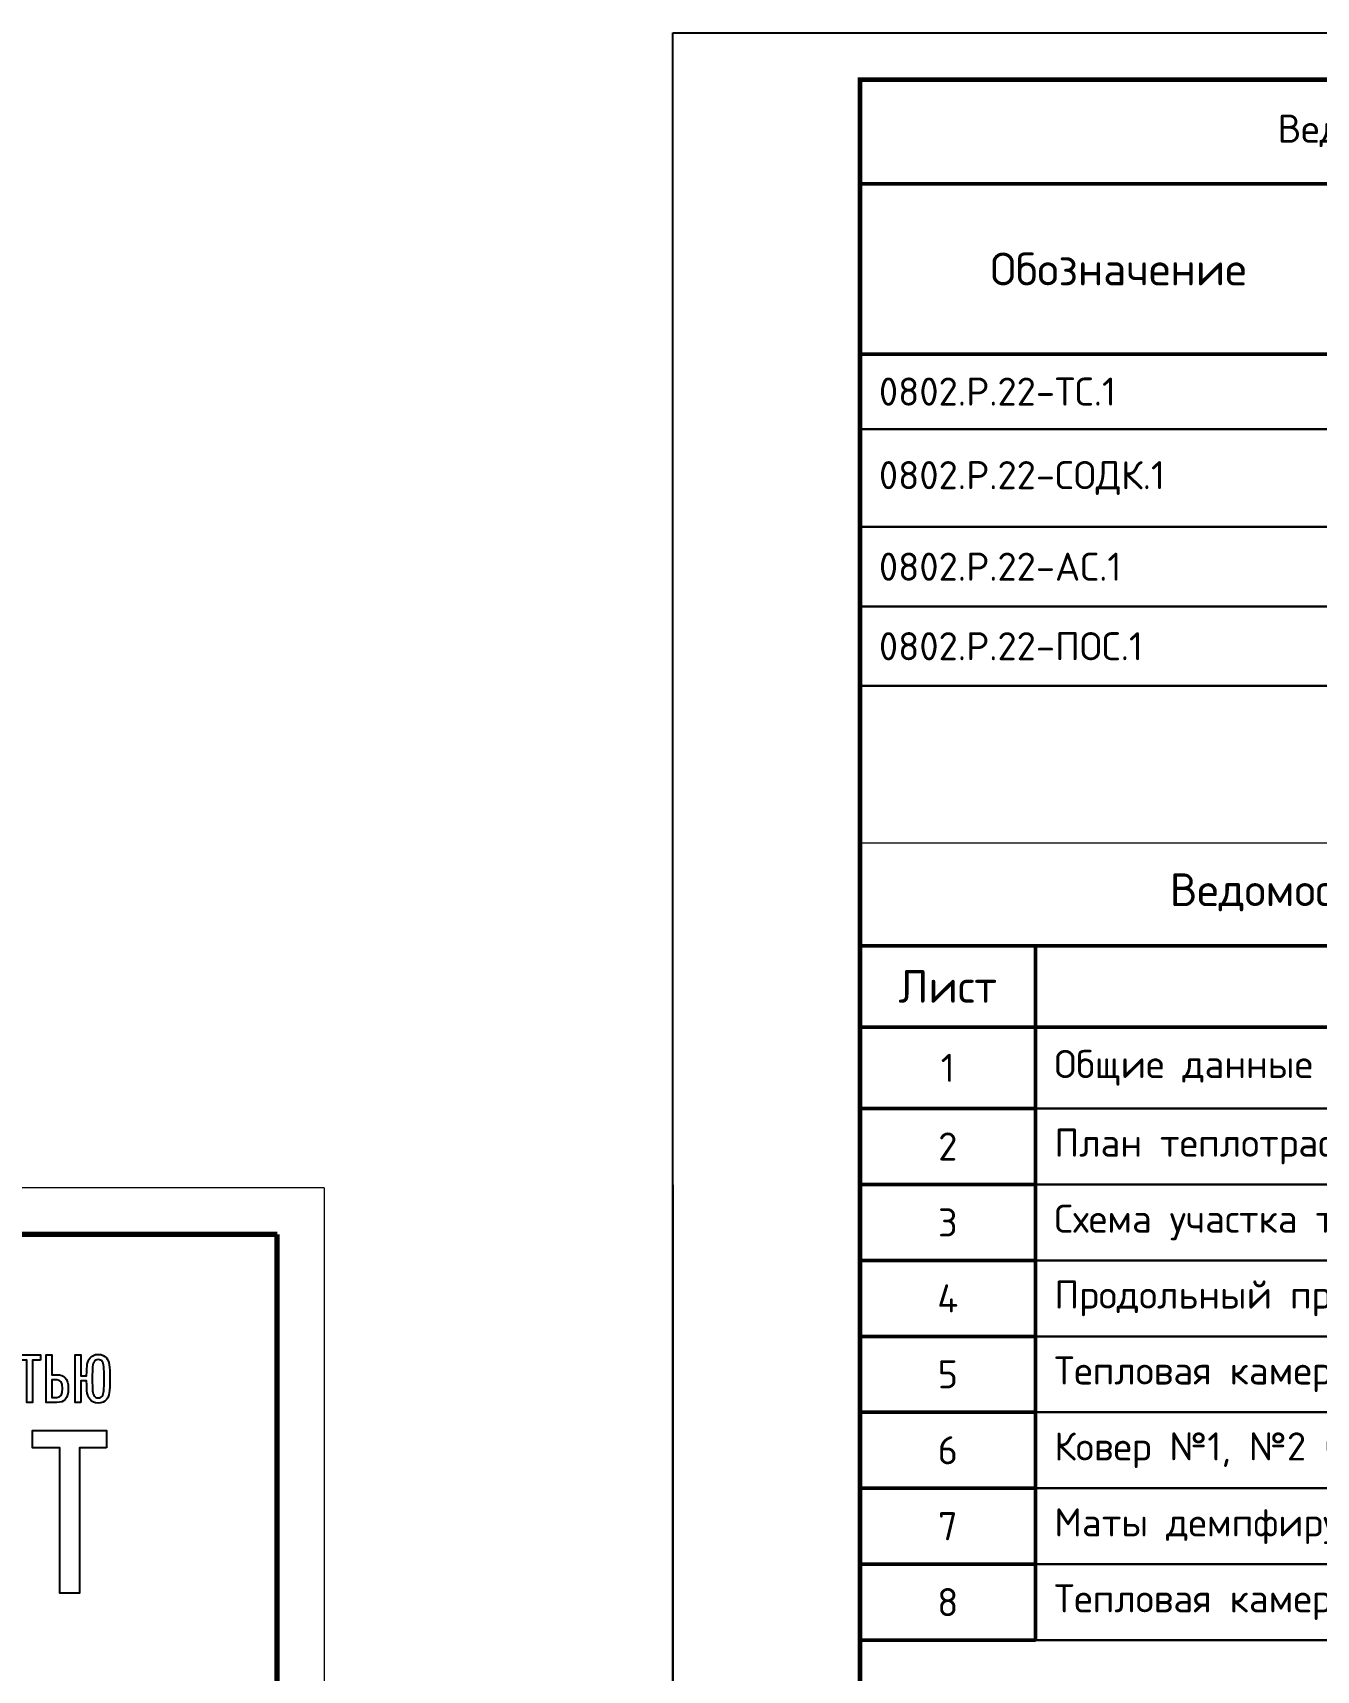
# Model space of a CAD drawing. Header units: metres. Extents: x 1642 to 8476, y 831 to 5441.
# Drawn here: x 2169.3 to 2306.3, y 1424.5 to 1599.4 of the extents above; entities that cross this region are included whole.
import ezdxf
from ezdxf.enums import TextEntityAlignment as Align

# ---------------------------------------------------------------- set-up
doc = ezdxf.new("R2010")
doc.units = ezdxf.units.M
doc.layers.add('layer 1', color=7, linetype='Continuous')
for name, color, linetype, lineweight in [('Основной', 1, 'Continuous', 60), ('Размер 3.5', 250, 'Continuous', 35), ('Размерный', 4, 'Continuous', 30), ('Размеры на чертеже', 250, 'Continuous', 25), ('Таблица', 3, 'Continuous', 30)]:
    doc.layers.add(name, color=color, linetype=linetype, lineweight=lineweight)
doc.styles.add('-ISOCPEUR-', font='isocpeur.ttf')
doc.styles.get("Standard").update_dxf_attribs({"font": 'arial.ttf'})

# ---------------------------------------------------------------- blocks, each defined once
blk = doc.blocks.new('Лого')
at = {"layer": 'layer 1', "color": 159}
for points, knots in [([(9.666, 2.262), (9.666, 2.262), (9.666, 2.302), (9.666, 2.302), (9.666, 2.302), (9.666, 2.302), (9.501, 2.302), (9.501, 2.302), (9.501, 2.302), (9.501, 2.302), (9.501, 2.262), (9.501, 2.262), (9.501, 2.262), (9.501, 2.262), (9.562, 2.262), (9.562, 2.262), (9.562, 2.262), (9.562, 2.262), (9.562, 1.94), (9.562, 1.94), (9.562, 1.94), (9.562, 1.94), (9.606, 1.94), (9.606, 1.94), (9.606, 1.94), (9.606, 1.94), (9.606, 2.262), (9.606, 2.262), (9.606, 2.262), (9.606, 2.262), (9.666, 2.262), (9.666, 2.262)], [0, 0, 0, 0, 0.111111, 0.111111, 0.111111, 0.111111, 0.222222, 0.222222, 0.222222, 0.222222, 0.333333, 0.333333, 0.333333, 0.333333, 0.444444, 0.444444, 0.444444, 0.444444, 0.555556, 0.555556, 0.555556, 0.555556, 0.666667, 0.666667, 0.666667, 0.666667, 0.777778, 0.777778, 0.777778, 0.777778, 1, 1, 1, 1]), ([(9.877, 2.046), (9.877, 2.125), (9.846, 2.151), (9.791, 2.151), (9.791, 2.151), (9.791, 2.151), (9.753, 2.151), (9.753, 2.151), (9.753, 2.151), (9.753, 2.151), (9.753, 2.302), (9.753, 2.302), (9.753, 2.302), (9.753, 2.302), (9.709, 2.302), (9.709, 2.302), (9.709, 2.302), (9.709, 2.302), (9.709, 1.94), (9.709, 1.94), (9.709, 1.94), (9.709, 1.94), (9.791, 1.94), (9.791, 1.94), (9.791, 1.94), (9.845, 1.94), (9.877, 1.966), (9.877, 2.046)], [0, 0, 0, 0, 0.125, 0.125, 0.125, 0.125, 0.25, 0.25, 0.25, 0.25, 0.375, 0.375, 0.375, 0.375, 0.5, 0.5, 0.5, 0.5, 0.625, 0.625, 0.625, 0.625, 0.75, 0.75, 0.75, 0.75, 1, 1, 1, 1]), ([(9.974, 1.94), (9.974, 1.94), (9.974, 2.104), (9.974, 2.104), (9.974, 2.104), (9.974, 2.104), (10.017, 2.104), (10.017, 2.104), (10.017, 2.104), (10.017, 2.017), (10.021, 1.988), (10.043, 1.962), (10.043, 1.962), (10.057, 1.946), (10.077, 1.936), (10.105, 1.936), (10.105, 1.936), (10.134, 1.936), (10.153, 1.946), (10.167, 1.962), (10.167, 1.962), (10.19, 1.989), (10.194, 2.021), (10.194, 2.121), (10.194, 2.121), (10.194, 2.221), (10.191, 2.251), (10.167, 2.279), (10.167, 2.279), (10.153, 2.295), (10.134, 2.306), (10.105, 2.306), (10.105, 2.306), (10.077, 2.306), (10.057, 2.295), (10.043, 2.279), (10.043, 2.279), (10.022, 2.254), (10.017, 2.225), (10.017, 2.144), (10.017, 2.144), (10.017, 2.144), (9.974, 2.144), (9.974, 2.144), (9.974, 2.144), (9.974, 2.144), (9.974, 2.302), (9.974, 2.302), (9.974, 2.302), (9.974, 2.302), (9.93, 2.302), (9.93, 2.302), (9.93, 2.302), (9.93, 2.302), (9.93, 1.94), (9.93, 1.94), (9.93, 1.94), (9.93, 1.94), (9.974, 1.94), (9.974, 1.94)], [0, 0, 0, 0, 0.0625, 0.0625, 0.0625, 0.0625, 0.125, 0.125, 0.125, 0.125, 0.1875, 0.1875, 0.1875, 0.1875, 0.25, 0.25, 0.25, 0.25, 0.3125, 0.3125, 0.3125, 0.3125, 0.375, 0.375, 0.375, 0.375, 0.4375, 0.4375, 0.4375, 0.4375, 0.5, 0.5, 0.5, 0.5, 0.5625, 0.5625, 0.5625, 0.5625, 0.625, 0.625, 0.625, 0.625, 0.6875, 0.6875, 0.6875, 0.6875, 0.75, 0.75, 0.75, 0.75, 0.8125, 0.8125, 0.8125, 0.8125, 0.875, 0.875, 0.875, 0.875, 1, 1, 1, 1]), ([(10.15, 2.121), (10.15, 2.035), (10.148, 2.006), (10.135, 1.989), (10.135, 1.989), (10.128, 1.981), (10.119, 1.975), (10.105, 1.975), (10.105, 1.975), (10.091, 1.975), (10.082, 1.981), (10.076, 1.989), (10.076, 1.989), (10.062, 2.006), (10.06, 2.035), (10.06, 2.121), (10.06, 2.121), (10.06, 2.207), (10.062, 2.235), (10.076, 2.253), (10.076, 2.253), (10.082, 2.261), (10.091, 2.266), (10.105, 2.266), (10.105, 2.266), (10.119, 2.266), (10.128, 2.261), (10.135, 2.253), (10.135, 2.253), (10.148, 2.235), (10.15, 2.207), (10.15, 2.121)], [0, 0, 0, 0, 0.111111, 0.111111, 0.111111, 0.111111, 0.222222, 0.222222, 0.222222, 0.222222, 0.333333, 0.333333, 0.333333, 0.333333, 0.444444, 0.444444, 0.444444, 0.444444, 0.555556, 0.555556, 0.555556, 0.555556, 0.666667, 0.666667, 0.666667, 0.666667, 0.777778, 0.777778, 0.777778, 0.777778, 1, 1, 1, 1]), ([(9.833, 2.046), (9.833, 1.997), (9.819, 1.979), (9.79, 1.979), (9.79, 1.979), (9.79, 1.979), (9.753, 1.979), (9.753, 1.979), (9.753, 1.979), (9.753, 1.979), (9.753, 2.112), (9.753, 2.112), (9.753, 2.112), (9.753, 2.112), (9.79, 2.112), (9.79, 2.112), (9.79, 2.112), (9.819, 2.112), (9.833, 2.094), (9.833, 2.046)], [0, 0, 0, 0, 0.166667, 0.166667, 0.166667, 0.166667, 0.333333, 0.333333, 0.333333, 0.333333, 0.5, 0.5, 0.5, 0.5, 0.666667, 0.666667, 0.666667, 0.666667, 1, 1, 1, 1]), ([(10.169, 1.594), (10.169, 1.594), (10.169, 1.727), (10.169, 1.727), (10.169, 1.727), (10.169, 1.727), (9.605, 1.727), (9.605, 1.727), (9.605, 1.727), (9.605, 1.727), (9.605, 1.594), (9.605, 1.594), (9.605, 1.594), (9.605, 1.594), (9.813, 1.594), (9.813, 1.594), (9.813, 1.594), (9.813, 1.594), (9.813, 0.491), (9.813, 0.491), (9.813, 0.491), (9.813, 0.491), (9.962, 0.491), (9.962, 0.491), (9.962, 0.491), (9.962, 0.491), (9.962, 1.594), (9.962, 1.594), (9.962, 1.594), (9.962, 1.594), (10.169, 1.594), (10.169, 1.594)], [0, 0, 0, 0, 0.111111, 0.111111, 0.111111, 0.111111, 0.222222, 0.222222, 0.222222, 0.222222, 0.333333, 0.333333, 0.333333, 0.333333, 0.444444, 0.444444, 0.444444, 0.444444, 0.555556, 0.555556, 0.555556, 0.555556, 0.666667, 0.666667, 0.666667, 0.666667, 0.777778, 0.777778, 0.777778, 0.777778, 1, 1, 1, 1])]:
    blk.add_open_spline(points, degree=3, knots=knots, dxfattribs=at)
blk = doc.blocks.new('*U330')
blk.add_lwpolyline([(0, 123), (594, 123), (594, -297), (0, -297)], close=True)
at = {"const_width": 0.5}
blk.add_lwpolyline([(20, 118), (589, 118), (589, -292), (20, -292)], close=True, dxfattribs=at)
blk.add_attdef('РАЗРАБОТАЛ', text='', height=2.5).set_placement((424.5, -264.22), align=Align.MIDDLE_LEFT)
at = {"flags": 8}
for tag, height, p in [('ДАТА', 2.5, (464.07, -264.4)), ('ЛИСТ', 3, (560.39, -271.92)), ('ЛИСТОВ', 3, (577.89, -271.92))]:
    blk.add_attdef(tag, text='', height=height, dxfattribs=at).set_placement(p, align=Align.MIDDLE_CENTER)
blk.add_attdef('ПРОВЕРИЛ', (424.75, -270.73), '', height=2.5)
for tag, p in [('ТЕПЛОВЫЕ_СЕТИ_001', (489.41, -270.98)), ('ИМЯ_ЧЕРТЕЖА_001', (492.54, -284.68))]:
    blk.add_attdef(tag, p, '', height=3, dxfattribs=at)
at = {"style": '-ISOCPEUR-', "flags": 8}
blk.add_attdef('ФОРМАТ', text='', height=3, dxfattribs=at).set_placement((554.97, -294.75), align=Align.MIDDLE_CENTER)
blk = doc.blocks.new('*T176')
at = {"layer": 'Defpoints', "color": 8, "linetype": 'ByBlock', "lineweight": 0, "transparency": 16777216}
for p, q in [((0, 0), (185, 0)), ((0, 0), (0, -11)), ((185, 0), (185, -11))]:
    blk.add_line(p, q, dxfattribs=at)
at = {"layer": 'Таблица', "color": 0, "lineweight": 50, "transparency": 16777216}
for p, q in [((0, -11), (185, -11)), ((0, -11), (0, -64.6)), ((55.16, -11), (55.16, -64.6)), ((135.58, -11), (135.58, -64.6)), ((185, -11), (185, -64.6)), ((0, -29.17), (185, -29.17))]:
    blk.add_line(p, q, dxfattribs=at)
at = {"layer": 'Таблица', "color": 0, "lineweight": 30, "transparency": 16777216}
for p, q in [((0, -37.17), (185, -37.17)), ((0, -47.62), (185, -47.62)), ((0, -56.11), (185, -56.11)), ((0, -64.6), (185, -64.6))]:
    blk.add_line(p, q, dxfattribs=at)
at = {"layer": 'Таблица', "color": 0, "transparency": 16777216, "char_height": 3, "style": '-ISOCPEUR-'}
for s, insert, width, attachment_point in [('Ведомость основного комплекта рабочих чертежей', (92.5, -5.5), 182, 5), ('{\\C7;0802.Р.22-ТС.1}', (2, -33.17), 51.157, 4), ('Тепловые сети. ', (55.66, -33.17), 79.427, 4), ('{\\C7;0802.Р.22-СОДК.1}', (2, -42.4), 51.157, 4), ('Оперативный дистанционный контроль', (55.66, -42.4), 79.427, 4), ('{\\C7;0802.Р.22-АС.1}', (2, -51.87), 51.157, 4), ('Архитектурно-строительные решения.', (55.66, -51.87), 79.427, 4), ('{\\C7;0802.Р.22-ПОС.1}', (2, -60.36), 51.157, 4), ('{\\C18;Проект организации строительства.}', (55.66, -60.36), 79.427, 4)]:
    blk.add_mtext(s, dxfattribs=dict(at, insert=insert, width=width, attachment_point=attachment_point))
at = {"layer": 'Таблица', "color": 7, "transparency": 16777216, "char_height": 3.5, "attachment_point": 5, "style": '-ISOCPEUR-'}
for s, insert, width in [('Обозначение ', (27.58, -20.08), 52.157), ('Наименование ', (95.37, -20.08), 77.427), ('Примечание', (160.29, -20.08), 46.4161)]:
    blk.add_mtext(s, dxfattribs=dict(at, insert=insert, width=width))
blk = doc.blocks.new('*T177')
at = {"layer": 'Defpoints', "color": 8, "linetype": 'ByBlock', "lineweight": 0, "transparency": 16777216}
for p, q in [((0, 0), (185, 0)), ((0, 0), (0, -11)), ((185, 0), (185, -11))]:
    blk.add_line(p, q, dxfattribs=at)
at = {"layer": 'Таблица', "color": 0, "lineweight": 50, "transparency": 16777216}
for p, q in [((0, -11), (185, -11)), ((0, -11), (0, -85.14)), ((18.73, -11), (18.73, -85.14)), ((156.43, -11), (156.43, -85.14)), ((185, -11), (185, -85.14)), ((0, -19.69), (185, -19.69)), ((0, -28.39), (18.73, -28.39)), ((156.43, -28.39), (185, -28.39)), ((0, -36.5), (18.73, -36.5)), ((156.43, -36.5), (185, -36.5)), ((0, -44.6), (18.73, -44.6)), ((156.43, -44.6), (185, -44.6)), ((0, -52.71), (18.73, -52.71)), ((156.43, -52.71), (185, -52.71)), ((0, -60.82), (18.73, -60.82)), ((156.43, -60.82), (185, -60.82)), ((0, -68.93), (18.73, -68.93)), ((156.43, -68.93), (185, -68.93)), ((0, -77.03), (18.73, -77.03)), ((156.43, -77.03), (185, -77.03)), ((0, -85.14), (18.73, -85.14)), ((156.43, -85.14), (185, -85.14))]:
    blk.add_line(p, q, dxfattribs=at)
at = {"layer": 'Таблица', "color": 0, "lineweight": 30, "transparency": 16777216}
for p, q in [((18.73, -28.39), (156.43, -28.39)), ((18.73, -36.5), (156.43, -36.5)), ((18.73, -44.6), (156.43, -44.6)), ((18.73, -52.71), (156.43, -52.71)), ((18.73, -60.82), (156.43, -60.82)), ((18.73, -68.93), (156.43, -68.93)), ((18.73, -77.03), (156.43, -77.03)), ((18.73, -85.14), (156.43, -85.14))]:
    blk.add_line(p, q, dxfattribs=at)
at = {"layer": 'Таблица', "color": 7, "transparency": 16777216, "attachment_point": 5, "style": '-ISOCPEUR-'}
for s, insert, char_height, width in [('Ведомость рабочих чертежей основного комплекта ТС', (92.5, -5.5), 3.5, 182), ('Наименование', (87.58, -15.34), 3.5, 134.7079), ('Примечание', (170.72, -15.34), 3.5, 25.5651), ('Изм.1(Аннул)', (170.72, -64.87), 3, 25.5651), ('Изм.1(Нов.)', (170.72, -81.09), 3, 25.5651)]:
    blk.add_mtext(s, dxfattribs=dict(at, insert=insert, char_height=char_height, width=width))
at = {"layer": 'Таблица', "color": 0, "transparency": 16777216, "style": '-ISOCPEUR-'}
for s, insert, char_height, width, attachment_point in [('Лист', (9.36, -15.34), 3.5, 15.727, 5), ('1', (9.36, -24.04), 3, 15.727, 5), ('{\\fISOCPEUR|b0|i0|c204|p34;\\Q0;\\C7;Общие данные }', (20.73, -24.04), 3, 133.7079, 4), ('2', (9.36, -32.44), 3, 15.727, 5), ('{\\C7;План теплотрассы 1:500. Разрез 1-1}', (20.73, -32.44), 3, 133.7079, 4), ('3', (9.36, -40.55), 3, 15.727, 5), ('{\\C7;Схема участка тепловой сети}', (20.73, -40.55), 3, 133.7079, 4), ('4', (9.36, -48.66), 3, 15.727, 5), ('{\\C7;Продольный профиль участка тепловой сети}', (20.73, -48.66), 3, 133.7079, 4), ('5', (9.36, -56.76), 3, 15.727, 5), ('{\\C7;Тепловая камера ТК-8013}', (20.73, -56.76), 3, 133.7079, 4), ('{\\C7;Ковер №1, №2 (М 1:25)}', (20.73, -64.87), 3, 133.7079, 4), ('6', (9.36, -64.87), 3, 15.727, 5), ('7', (9.36, -72.98), 3, 15.727, 5), ('{\\C7;Маты демпфирующие}', (20.73, -72.98), 3, 133.7079, 4), ('8', (9.36, -81.09), 3, 15.727, 5), ('Тепловая камера ТК-8012а', (20.73, -81.09), 3, 133.7079, 4)]:
    blk.add_mtext(s, dxfattribs=dict(at, insert=insert, char_height=char_height, width=width, attachment_point=attachment_point))

msp = doc.modelspace()

# ---------------------------------------------------------------- linework, layer by layer
at = {"layer": 'Основной', "color": 7, "lineweight": 70}
for p, q in [((2195.37, 1471.031), (2010.37, 1471.031)), ((2195.37, 1184.031), (2195.37, 1471.031))]:
    msp.add_line(p, q, dxfattribs=at)
at = {"layer": 'Размер 3.5', "lineweight": 25}
msp.add_line((2237.597, 1476.353), (2237.597, 1179.353), dxfattribs=at)
at = {"layer": 'Размерный', "color": 7, "lineweight": 20}
for q in [(1990.37, 1476.031), (2200.37, 1179.031)]:
    msp.add_line((2200.37, 1476.031), q, dxfattribs=at)

# ---------------------------------------------------------------- block references
for name, p in [('*T176', (2257.597, 1594.206)), ('*T177', (2257.597, 1512.867))]:
    msp.add_blockref(name, p)
at = {"xscale": 14.03940509185902, "yscale": 14.03940509185902, "zscale": 14.03940509185902}
msp.add_blockref('Лого', (2034.389, 1425.858), dxfattribs=at)
at = {"layer": 'Размеры на чертеже', "lineweight": 90}
msp.add_blockref('*U330', (2237.597, 1476.353), dxfattribs=at)

doc.saveas('drawing.dxf')
